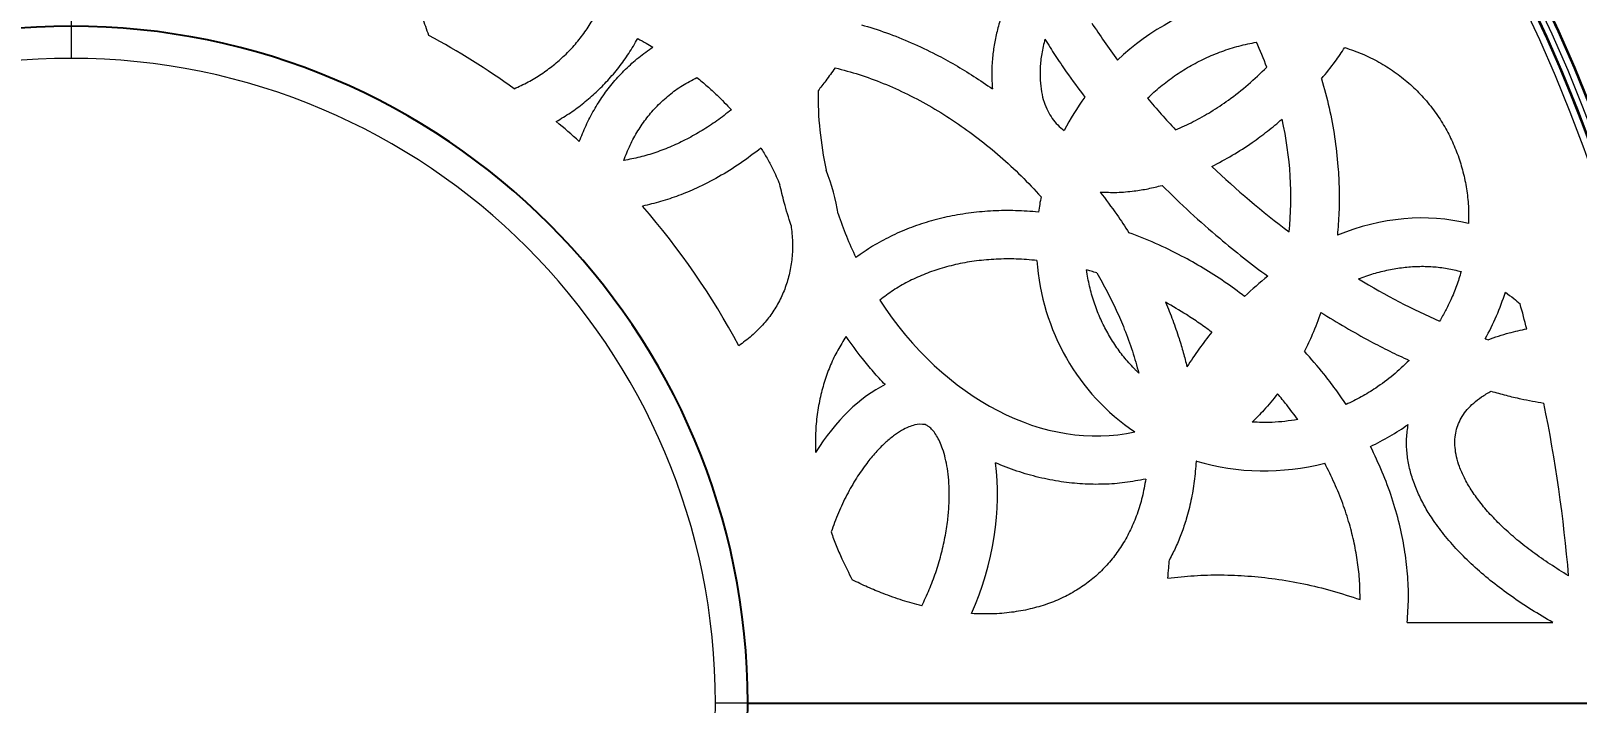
# Model space of a CAD drawing. Header units: millimetres. Extents: x -2045 to 3895, y -2116 to 2084.
# Drawn here: x 64 to 1024, y 182 to 599 of the extents above; entities that cross this region are included whole.
import ezdxf

# ---------------------------------------------------------------- set-up
doc = ezdxf.new("R2010")
doc.units = ezdxf.units.MM
doc.header["$PDSIZE"] = -1
doc.layers.add('WYMIAR', color=96, linetype='Continuous')
doc.dimstyles.new('1-1', dxfattribs={"dimtxt": 30, "dimasz": 25, "dimexe": 6.25, "dimexo": 30, "dimgap": 20.625, "dimtad": 1, "dimdec": 1, "dimtxsty": 'Standard', "dimcen": 0, "dimclrd": 2, "dimclre": 2, "dimclrt": 2, "dimadec": 0, "dimazin": 0, "dimtfac": 1, "dimtdec": 1, "dimtmove": 0, "dimatfit": 3, "dimfxl": 0, "dimarcsym": 0})

# ---------------------------------------------------------------- blocks, each defined once
blk = doc.blocks.new('*D5')
at = {"layer": 'Defpoints', "color": 0}
for p in [(88.71, 1194.81), (88.71, -831.19), (1588.98, -831.19)]:
    blk.add_point(p, dxfattribs=at)
at = {"layer": 'WYMIAR', "color": 2, "lineweight": -2}
for p, q in [((118.71, 1194.81), (1595.23, 1194.81)), ((1588.98, 1169.81), (1588.98, -806.19)), ((118.71, -831.19), (1595.23, -831.19))]:
    blk.add_line(p, q, dxfattribs=at)
at = {"layer": 'WYMIAR', "color": 2}
for points in [[(1584.81, 1169.81), (1593.14, 1169.81), (1588.98, 1194.81)], [(1584.81, -806.19), (1593.14, -806.19), (1588.98, -831.19)]]:
    blk.add_solid(points, dxfattribs=at)
at = {"layer": 'WYMIAR', "color": 2, "insert": (1553.35, 181.81), "char_height": 30, "attachment_point": 5, "rotation": 90}
blk.add_mtext('2026', dxfattribs=at)

msp = doc.modelspace()

# ---------------------------------------------------------------- linework, layer by layer
at = {"color": 7, "linetype": 'Continuous', "lineweight": 15}
for p, q in [((88.71, 1181.81), (88.71, 581.81)), ((918.14, 231.81), (1008.57, 231.81)), ((1088.71, 181.81), (488.71, 181.81))]:
    msp.add_line(p, q, dxfattribs=at)
at = {"color": 7, "linetype": 'Continuous'}
msp.add_line((508.71, 181.81), (1101.71, 181.81), dxfattribs=at)
msp.add_line((508.71, 181.81), (1101.71, 181.81), dxfattribs=at)
for centre, radius, start, end in [((88.71, 181.81), 1013, 90, 180), ((89.51, 181.02), 1013.79, 90.04482, 179.95518), ((88.71, 181.81), 1013, 0, 90), ((87.92, 181.02), 1013.79, 0.04482, 89.95518), ((89.51, 181.02), 1005.79, 90.04482, 160.04886), ((87.92, 181.02), 1005.79, 0.04482, 70.04886), ((88.71, 181.81), 420, 90, 180), ((88.71, 181.81), 420, 0, 90), ((88.71, 181.81), 1013, 270, 0), ((88.71, 181.81), 420, 270, 0), ((87.92, 182.61), 1013.79, 270.04482, 359.95518)]:
    msp.add_arc(centre, radius, start, end, dxfattribs=at)
at = {"color": 7, "linetype": 'Continuous', "lineweight": 15}
for centre, radius, start, end in [((88.71, 181.81), 1013, 90, 180), ((88.71, 181.81), 1008.5, 90, 180), ((88.71, 181.81), 1013, 0, 90), ((88.71, 181.81), 1008.5, 0, 90), ((88.71, 181.81), 1005, 90, 180), ((88.71, 181.81), 1000, 90, 180), ((88.71, 181.81), 1005, 0, 90), ((88.71, 181.81), 1000, 0, 90), ((88.71, 181.81), 470, 54.19122, 61.80057), ((88.71, 181.81), 400, 90, 180), ((88.71, 181.81), 400, 0, 90), ((88.71, 181.81), 470, 47.84941, 50.14934), ((88.71, 181.81), 470, 28.14158, 41.00209), ((88.71, 181.81), 933, 14.41033, 15.39373), ((88.71, 181.81), 933, 4.85627, 11.50532), ((615.96, 337.87), 16.94, 80.45301, 102.16893), ((88.71, 181.81), 1005, 270, 0), ((88.71, 181.81), 1008.5, 270, 0), ((88.71, 181.81), 1013, 270, 0), ((88.71, 181.81), 1000, 270, 360), ((88.71, 181.81), 400, 270, 360)]:
    msp.add_arc(centre, radius, start, end, dxfattribs=at)
for centre, major_axis, ratio, start_param, end_param in [((837.13, 474.79), (-110.2, -106.16), 0.947335, 4.156784, 4.697451), ((901.27, 598.61), (203.61, -177.33), 0.489962, 4.174516, 4.287729), ((699.13, 527.44), (-64.81, 173.02), 0.761179, 4.709998, 4.801107), ((699.13, 527.44), (-64.81, 173.02), 0.761179, 1.100971, 1.376572), ((837.13, 474.79), (-110.2, -106.16), 0.947335, 4.898085, 5.058108), ((901.27, 598.61), (203.61, -177.33), 0.489962, 4.405249, 4.505019), ((699.13, 527.44), (-64.81, 173.02), 0.761179, 4.134086, 4.5278), ((384.11, 501.51), (173.05, -79.56), 0.724711, 0.456114, 0.638976), ((901.27, 598.61), (203.61, -177.33), 0.489962, 4.624465, 4.857939), ((837.13, 474.79), (-110.2, -106.16), 0.947335, 5.346587, 5.410739), ((699.13, 527.44), (-64.81, 173.02), 0.761179, 1.529384, 1.687555), ((901.05, 280.58), (63.56, 196.43), 0.757149, 0.05542, 0.567013), ((837.13, 474.79), (-110.2, -106.16), 0.947335, 5.612984, 6.482634), ((901.05, 280.58), (63.56, 196.43), 0.757149, 0.847749, 0.948765), ((901.27, 598.61), (203.61, -177.33), 0.489962, 5.055158, 5.283603), ((837.13, 474.79), (-110.2, -106.16), 0.947335, 1.881641, 2.08901), ((699.13, 527.44), (-64.81, 173.02), 0.761179, 1.853155, 3.031218), ((901.05, 280.58), (63.56, 196.43), 0.757149, 1.104041, 1.236561), ((901.27, 598.61), (203.61, -177.33), 0.489962, 5.415227, 5.423344), ((593.01, 275.56), (35.06, 107.53), 0.572575, 0.504408, 1.155714), ((837.13, 474.79), (-110.2, -106.16), 0.947335, 1.231865, 1.409934), ((593.01, 275.56), (35.06, 107.53), 0.572575, 4.53981, 5.426585), ((837.13, 474.79), (-110.2, -106.16), 0.947335, 0.49104, 1.032036)]:
    msp.add_ellipse(centre, major_axis=major_axis, ratio=ratio, start_param=start_param, end_param=end_param, dxfattribs=at)
for points, knots in [([(310.81, 596.03), (309.47, 599.7), (307.06, 606.33), (305.27, 613.14), (304.46, 616.18)], [0, 0, 0, 0, 0.554362, 1, 1, 1, 1]), ([(363.7, 562.97), (366.63, 564.34), (372.42, 567.05), (380.57, 571.98), (388.16, 577.49), (395.26, 583.69), (401.81, 590.6), (407.82, 598.18), (411.19, 603.68), (412.89, 606.43)], [0, 0, 0, 0, 0.145009, 0.287272, 0.427384, 0.56599, 0.710376, 0.854763, 1, 1, 1, 1]), ([(666.22, 608.44), (665.35, 605.53), (663.64, 599.79), (661.81, 591.1), (660.55, 582.04), (659.96, 572.64), (660.39, 566.13), (660.59, 562.93)], [0, 0, 0, 0, 0.197031, 0.389243, 0.57663, 0.791403, 1, 1, 1, 1]), ([(579.27, 602.73), (584.46, 601.15), (594.96, 597.94), (610.4, 591.7), (624.6, 584.95), (637.53, 577.87), (649.24, 570.76), (656.79, 565.55), (660.59, 562.93)], [0, 0, 0, 0, 0.179056, 0.361973, 0.548464, 0.697273, 0.847862, 1, 1, 1, 1]), ([(389.88, 542.64), (392.83, 544.43), (398.7, 547.98), (406.95, 554.13), (414.69, 560.8), (422, 568.16), (428.78, 576.2), (435.05, 584.88), (438.61, 591.06), (440.4, 594.16)], [0, 0, 0, 0, 0.14135, 0.281818, 0.421655, 0.561119, 0.707114, 0.853306, 1, 1, 1, 1]), ([(404.12, 530.26), (405.46, 533.62), (408.13, 540.29), (413.14, 549.79), (418.83, 558.75), (425.37, 567.24), (432.74, 575.18), (440.91, 582.54), (446.89, 586.77), (449.88, 588.88)], [0, 0, 0, 0, 0.143414, 0.285045, 0.425257, 0.564453, 0.709634, 0.854651, 1, 1, 1, 1]), ([(440.4, 594.16), (442.19, 593.2), (445.38, 591.49), (448.51, 589.68), (449.88, 588.88)], [0, 0, 0, 0, 0.5605709, 1, 1, 1, 1]), ([(693.19, 593.78), (692.48, 590.76), (691.11, 584.94), (690.17, 576.37), (690.11, 568.46), (690.92, 561.27), (692.51, 554.9), (694.76, 549.35), (697.62, 544.57), (701.04, 540.39), (703.79, 538.16), (705.16, 537.04)], [0, 0, 0, 0, 0.151189, 0.29113, 0.419524, 0.536489, 0.642837, 0.7385, 0.827819, 0.913796, 1, 1, 1, 1]), ([(693.19, 593.78), (695.32, 590.39), (699.62, 583.56), (707.78, 571.49), (714.07, 563.01), (717.94, 557.79)], [0, 0, 0, 0, 0.274923, 0.553937, 1, 1, 1, 1]), ([(756.89, 557.12), (759.56, 559.6), (764.9, 564.55), (773.65, 571.1), (782.84, 576.92), (792.61, 582.02), (802.9, 586.28), (813.6, 589.72), (820.92, 591.18), (824.57, 591.91)], [0, 0, 0, 0, 0.141444, 0.282687, 0.423592, 0.563951, 0.710278, 0.855654, 1, 1, 1, 1]), ([(864.99, 569.19), (867.84, 572.71), (872.91, 578.97), (877.41, 585.65), (879.38, 588.57)], [0, 0, 0, 0, 0.562896, 1, 1, 1, 1]), ([(879.38, 588.57), (883.02, 587.32), (890.27, 584.84), (900.56, 579.72), (910.24, 573.67), (919.19, 566.65), (927.33, 558.73), (934.6, 550), (940.75, 540.79), (945.81, 531.26), (949.83, 521.52), (952.94, 511.38), (955.08, 500.92), (956.31, 490.21), (956.29, 483), (956.27, 479.38)], [0, 0, 0, 0, 0.080326, 0.160086, 0.239416, 0.318448, 0.397352, 0.476281, 0.555406, 0.628245, 0.701483, 0.775214, 0.849512, 0.924429, 1, 1, 1, 1]), ([(562.96, 575.98), (561.04, 573.27), (557.63, 568.45), (553.97, 563.82), (552.36, 561.79)], [0, 0, 0, 0, 0.561599, 1, 1, 1, 1]), ([(562.96, 575.98), (567.94, 574.68), (578.09, 572.02), (593.11, 566.45), (608.18, 559.68), (623.15, 551.63), (637.79, 542.45), (651.97, 532.23), (665.58, 521.06), (678.66, 509.02), (686.75, 500.34), (690.81, 495.98)], [0, 0, 0, 0, 0.100885, 0.205523, 0.313593, 0.424692, 0.538371, 0.652049, 0.767232, 0.883396, 1, 1, 1, 1]), ([(774.33, 537.49), (778.02, 539.13), (785.55, 542.47), (796.49, 548.71), (807.93, 556.34), (819.63, 565.45), (827.19, 572.71), (830.98, 576.36)], [0, 0, 0, 0, 0.175237, 0.35765, 0.545575, 0.771696, 1, 1, 1, 1]), ([(431.76, 518.5), (433.02, 521.73), (435.51, 528.08), (440.38, 536.95), (445.98, 545.06), (452.45, 552.51), (459.83, 559.22), (468.08, 565.22), (474.12, 568.39), (477.17, 569.99)], [0, 0, 0, 0, 0.147481, 0.290295, 0.42963, 0.566782, 0.709711, 0.853561, 1, 1, 1, 1]), ([(477.17, 569.99), (479.31, 568.21), (483.58, 564.67), (490.81, 558.06), (495.64, 553), (498.57, 549.93)], [0, 0, 0, 0, 0.285178, 0.566572, 1, 1, 1, 1]), ([(864.99, 569.19), (866.63, 563.21), (869.92, 551.28), (873.24, 533.07), (875.22, 516.1), (875.98, 500.46), (875.92, 486.23), (875.16, 476.81), (874.78, 472.12)], [0, 0, 0, 0, 0.189396, 0.377945, 0.565244, 0.711333, 0.85629, 1, 1, 1, 1]), ([(498.57, 549.93), (495.59, 547.62), (489.71, 543.05), (480.47, 537.02), (471.11, 531.73), (461.51, 527.17), (451.71, 523.41), (441.77, 520.4), (435.07, 519.13), (431.76, 518.5)], [0, 0, 0, 0, 0.151438, 0.299164, 0.443096, 0.58321, 0.725999, 0.864833, 1, 1, 1, 1]), ([(796.84, 514.8), (801.11, 517.04), (809.73, 521.56), (821.17, 529.03), (831.48, 536.57), (837.48, 541.64), (840.49, 544.18)], [0, 0, 0, 0, 0.274132, 0.553622, 0.776014, 1, 1, 1, 1]), ([(516.92, 526.19), (512.66, 522.93), (504.23, 516.48), (490.8, 508.2), (477.99, 501.62), (465.92, 496.63), (454.76, 492.85), (447.18, 491.06), (443.42, 490.18)], [0, 0, 0, 0, 0.19452, 0.385345, 0.572488, 0.71704, 0.859495, 1, 1, 1, 1]), ([(516.92, 526.19), (518.2, 524.1), (520.74, 519.97), (524.77, 512.52), (527.16, 507), (528.61, 503.68)], [0, 0, 0, 0, 0.289833, 0.572161, 1, 1, 1, 1]), ([(535.6, 478.24), (534.13, 482.95), (531.5, 491.34), (529.49, 499.91), (528.61, 503.68)], [0, 0, 0, 0, 0.5605175, 1, 1, 1, 1]), ([(727.5, 498.91), (730.98, 498.78), (738.05, 498.5), (748, 499.4), (757.35, 500.89), (763.06, 502.3), (765.95, 503.01)], [0, 0, 0, 0, 0.268647, 0.545974, 0.770209, 1, 1, 1, 1]), ([(765.95, 503.01), (771.74, 497.37), (783.33, 486.08), (800.3, 471.24), (816.38, 458.06), (826.53, 450.44), (831.59, 446.64)], [0, 0, 0, 0, 0.279834, 0.560475, 0.780702, 1, 1, 1, 1]), ([(727.5, 498.91), (731.01, 494.31), (737.26, 486.1), (742.89, 477.46), (745.35, 473.68)], [0, 0, 0, 0, 0.56147, 1, 1, 1, 1]), ([(689.24, 486.49), (684.51, 486.85), (675.14, 487.55), (661.14, 487.34), (647.43, 486.17), (634.06, 483.96), (621.2, 480.76), (608.9, 476.58), (597.23, 471.46), (586.13, 465.46), (579.29, 460.68), (575.88, 458.3)], [0, 0, 0, 0, 0.1190121, 0.2360672, 0.3511841, 0.4644245, 0.5758924, 0.6837887, 0.7902929, 0.8956175, 1, 1, 1, 1]), ([(535.6, 478.24), (535.98, 474.79), (536.72, 468.05), (536.35, 458.09), (534.88, 448.63), (532.26, 439.69), (528.56, 431.3), (523.81, 423.46), (518, 416.18), (511.14, 409.37), (505.86, 405.48), (503.15, 403.49)], [0, 0, 0, 0, 0.120843, 0.235779, 0.346096, 0.453373, 0.559461, 0.664344, 0.771736, 0.883175, 1, 1, 1, 1]), ([(817.22, 434.15), (813.04, 437.24), (804.71, 443.4), (791.62, 451.73), (777.41, 459.74), (762.04, 467.25), (750.9, 471.54), (745.35, 473.68)], [0, 0, 0, 0, 0.189157, 0.37755, 0.564831, 0.783667, 1, 1, 1, 1]), ([(688.29, 456.44), (684.01, 456.8), (675.57, 457.51), (663.03, 457.38), (650.9, 456.36), (639.24, 454.38), (628.19, 451.51), (617.78, 447.81), (608.07, 443.3), (598.97, 438.07), (593.44, 433.92), (590.7, 431.86)], [0, 0, 0, 0, 0.124806, 0.24616, 0.364011, 0.478431, 0.589533, 0.695678, 0.799177, 0.900453, 1, 1, 1, 1]), ([(887.87, 445.05), (890.98, 446.18), (897.1, 448.4), (906.44, 450.73), (915.63, 452.25), (924.79, 452.93), (933.9, 452.74), (942.93, 451.72), (948.75, 450.3), (951.65, 449.59)], [0, 0, 0, 0, 0.15261, 0.300161, 0.443062, 0.58186, 0.723644, 0.862662, 1, 1, 1, 1]), ([(748.53, 389.44), (746.38, 391.79), (742.08, 396.49), (736.44, 404.25), (731.46, 412.46), (727.14, 421.26), (723.57, 430.6), (720.74, 440.44), (719.62, 447.19), (719.05, 450.58)], [0, 0, 0, 0, 0.138428, 0.277031, 0.416075, 0.55569, 0.702762, 0.850822, 1, 1, 1, 1]), ([(725.45, 448.71), (724.26, 449.08), (722.13, 449.72), (719.99, 450.32), (719.05, 450.58)], [0, 0, 0, 0, 0.561224, 1, 1, 1, 1]), ([(725.45, 448.71), (727.61, 444.9), (731.89, 437.34), (737.56, 425.71), (742.86, 413.37), (747.65, 400.34), (750.22, 391.06), (751.49, 386.48)], [0, 0, 0, 0, 0.194152, 0.385354, 0.573162, 0.789552, 1, 1, 1, 1]), ([(951.65, 449.59), (950.73, 446.61), (948.89, 440.62), (945.53, 432.55), (942, 425.25), (939.51, 420.96), (938.26, 418.81)], [0, 0, 0, 0, 0.278072, 0.5578, 0.778559, 1, 1, 1, 1]), ([(979.08, 436.68), (980.84, 435.42), (983.99, 433.15), (986.93, 430.61), (988.24, 429.48)], [0, 0, 0, 0, 0.555905, 1, 1, 1, 1]), ([(796.83, 411.95), (794.24, 413.84), (789.07, 417.62), (779.56, 423.91), (772.46, 427.99), (768.14, 430.48)], [0, 0, 0, 0, 0.281581, 0.562115, 1, 1, 1, 1]), ([(768.14, 430.48), (769.65, 426.77), (772.67, 419.4), (776.25, 408.97), (779.17, 399.34), (780.66, 393.43), (781.4, 390.48)], [0, 0, 0, 0, 0.284901, 0.566115, 0.784325, 1, 1, 1, 1]), ([(864.51, 424.21), (862.84, 419.6), (859.86, 411.4), (856.03, 403.56), (854.35, 400.13)], [0, 0, 0, 0, 0.562398, 1, 1, 1, 1]), ([(864.51, 424.21), (869.58, 421.09), (879.65, 414.9), (893.95, 406.97), (907.15, 400.13), (915.29, 396.31), (919.33, 394.41)], [0, 0, 0, 0, 0.286027, 0.567676, 0.785511, 1, 1, 1, 1]), ([(968.3, 407.3), (970.44, 408.07), (974.75, 409.63), (982.76, 411.97), (988.69, 413.23), (992.36, 414.01)], [0, 0, 0, 0, 0.2723352, 0.5504725, 1, 1, 1, 1]), ([(569.76, 409.23), (567.98, 406.43), (564.39, 400.79), (560.03, 391.66), (556.42, 382.03), (553.61, 371.71), (551.67, 360.73), (550.62, 349.15), (550.74, 341.29), (550.8, 337.3)], [0, 0, 0, 0, 0.131516, 0.264791, 0.400493, 0.539252, 0.688416, 0.841894, 1, 1, 1, 1]), ([(593.94, 379.41), (591.53, 382.02), (586.68, 387.27), (578.48, 397.12), (573.07, 404.63), (569.76, 409.23)], [0, 0, 0, 0, 0.277949, 0.557587, 1, 1, 1, 1]), ([(880.19, 367.07), (877.99, 370.29), (873.59, 376.74), (865.11, 387.88), (858.44, 395.48), (854.35, 400.13)], [0, 0, 0, 0, 0.278088, 0.557824, 1, 1, 1, 1]), ([(919.33, 394.41), (916.08, 391.3), (909.59, 385.08), (899.48, 377.69), (889.67, 371.63), (883.34, 368.59), (880.19, 367.07)], [0, 0, 0, 0, 0.280892, 0.561364, 0.7811, 1, 1, 1, 1]), ([(751.49, 386.48), (750.93, 387.03), (749.93, 388), (748.96, 389), (748.53, 389.44)], [0, 0, 0, 0, 0.560025, 1, 1, 1, 1]), ([(1018.36, 260.8), (1014.49, 263.16), (1006.89, 267.79), (996.19, 275.28), (986.38, 282.95), (977.56, 290.76), (969.84, 298.58), (963.26, 306.31), (957.86, 313.88), (953.6, 321.24), (950.58, 328.12), (948.68, 334.45), (947.74, 340.19), (947.66, 345.57), (948.39, 350.6), (949.9, 355.35), (952.22, 359.84), (955.39, 364.13), (959.45, 368.19), (964.42, 372.04), (968.22, 374.19), (970.21, 375.32)], [0, 0, 0, 0, 0.0884793, 0.1734946, 0.2545443, 0.3311808, 0.4030091, 0.4685714, 0.528973, 0.5841171, 0.6340514, 0.6751657, 0.7126281, 0.7471248, 0.7796456, 0.8114061, 0.8437334, 0.8778816, 0.9148652, 0.9554164, 1, 1, 1, 1]), ([(970.21, 375.32), (973.3, 374.46), (979.43, 372.75), (990.33, 370.16), (998.2, 368.76), (1002.97, 367.91)], [0, 0, 0, 0, 0.286378, 0.567786, 1, 1, 1, 1]), ([(837.68, 373.68), (834.9, 370.23), (829.94, 364.08), (824.31, 358.54), (821.84, 356.11)], [0, 0, 0, 0, 0.561462, 1, 1, 1, 1]), ([(850.17, 357.75), (847.93, 360.79), (843.93, 366.22), (839.6, 371.4), (837.68, 373.68)], [0, 0, 0, 0, 0.558341, 1, 1, 1, 1]), ([(850.17, 357.75), (847.53, 357.34), (842.25, 356.52), (832.79, 355.78), (825.98, 355.99), (821.84, 356.11)], [0, 0, 0, 0, 0.282237, 0.562786, 1, 1, 1, 1]), ([(612.39, 354.43), (611.15, 354.04), (608.32, 353.16), (603.9, 350.82), (598.88, 347.45), (593.49, 342.88), (587.92, 337.2), (581.99, 329.99), (575.94, 321.23), (570.08, 310.94), (564.78, 299.8), (561.94, 291.94), (560.5, 287.97)], [0, 0, 0, 0, 0.044639, 0.102001, 0.171819, 0.253235, 0.345113, 0.446105, 0.574887, 0.711824, 0.854418, 1, 1, 1, 1]), ([(629.73, 339.5), (629.16, 341.02), (628.11, 343.81), (626.1, 347.6), (624.05, 350.59), (622.02, 352.69), (620.31, 353.96), (619.23, 354.39), (618.77, 354.57)], [0, 0, 0, 0, 0.253391, 0.466281, 0.670355, 0.8185, 0.921844, 1, 1, 1, 1]), ([(1008.57, 231.81), (1004.11, 234.41), (995.32, 239.53), (982.83, 247.91), (971.15, 256.64), (960.39, 265.74), (950.63, 275.16), (941.93, 284.89), (934.88, 294.24), (929.33, 303.1), (925.07, 311.36), (921.68, 319.81), (919.23, 328.44), (917.85, 337.2), (917.52, 346.03), (918.34, 351.83), (918.75, 354.73)], [0, 0, 0, 0, 0.095753, 0.188967, 0.279307, 0.366522, 0.450491, 0.531182, 0.608745, 0.667694, 0.725116, 0.781308, 0.836596, 0.89129, 0.945698, 1, 1, 1, 1]), ([(616.76, 242.14), (618.36, 245.49), (621.57, 252.24), (625.51, 262.79), (628.79, 273.58), (631.29, 284.45), (632.89, 294.61), (633.73, 303.89), (633.95, 312.2), (633.63, 320), (632.79, 327.17), (631.56, 333.64), (630.32, 337.62), (629.73, 339.5)], [0, 0, 0, 0, 0.110637, 0.223119, 0.335846, 0.447321, 0.555901, 0.642666, 0.725531, 0.803928, 0.875577, 0.941042, 1, 1, 1, 1]), ([(918.14, 231.81), (918.48, 236.79), (919.18, 246.84), (918.51, 262.09), (916.64, 277.52), (913.41, 293.27), (908.79, 309.25), (902.84, 325.37), (897.85, 335.78), (895.34, 341.03)], [0, 0, 0, 0, 0.132385, 0.267188, 0.404515, 0.544405, 0.693666, 0.845592, 1, 1, 1, 1]), ([(755.82, 320.82), (751.52, 320), (742.9, 318.34), (729.73, 317.41), (716.48, 317.6), (703.01, 319.01), (689.41, 321.68), (675.75, 325.54), (666.93, 329.06), (662.5, 330.83)], [0, 0, 0, 0, 0.137645, 0.275773, 0.414496, 0.554076, 0.701369, 0.849969, 1, 1, 1, 1]), ([(787.09, 331.8), (786.77, 327.68), (786.13, 319.53), (784.04, 307.55), (781.32, 296.79), (778.11, 287.24), (774.67, 278.79), (771.9, 273.43), (770.52, 270.76)], [0, 0, 0, 0, 0.194222, 0.384604, 0.57143, 0.715974, 0.858755, 1, 1, 1, 1]), ([(787.37, 331.94), (787.32, 331.91), (787.22, 331.87), (787.13, 331.82), (787.09, 331.8)], [0, 0, 0, 0, 0.560089, 1, 1, 1, 1]), ([(888.88, 246.05), (888.84, 249.85), (888.76, 257.57), (887.48, 269.25), (885.36, 281.12), (882.28, 293.32), (878.18, 305.75), (873.1, 318.38), (868.99, 326.57), (866.91, 330.71)], [0, 0, 0, 0, 0.12913, 0.261929, 0.398394, 0.538439, 0.688853, 0.842802, 1, 1, 1, 1]), ([(755.82, 320.82), (755.15, 317.06), (753.83, 309.7), (750.61, 299.16), (746.55, 289.36), (741.62, 280.33), (735.88, 272.1), (729.34, 264.68), (722.04, 258.09), (713.84, 252.24), (704.74, 247.2), (694.69, 243.07), (683.89, 239.95), (672.37, 237.91), (660.19, 236.9), (651.89, 237.18), (647.64, 237.32)], [0, 0, 0, 0, 0.075371, 0.147729, 0.217398, 0.284843, 0.35062, 0.415387, 0.479853, 0.544752, 0.613964, 0.685157, 0.758945, 0.835806, 0.916095, 1, 1, 1, 1]), ([(560.5, 287.97), (561.52, 285.17), (563.58, 279.52), (567.85, 269.54), (571.44, 262.53), (573.65, 258.23)], [0, 0, 0, 0, 0.274935, 0.553945, 1, 1, 1, 1]), ([(769.62, 259.22), (769.75, 261.37), (769.98, 265.22), (770.35, 269.06), (770.52, 270.76)], [0, 0, 0, 0, 0.558599, 1, 1, 1, 1]), ([(769.62, 259.22), (775.04, 259.85), (785.95, 261.12), (802.55, 261.51), (819.33, 260.84), (836.5, 258.99), (853.94, 255.92), (871.58, 251.7), (883.1, 247.94), (888.88, 246.05)], [0, 0, 0, 0, 0.135117, 0.272096, 0.410827, 0.551149, 0.699636, 0.849361, 1, 1, 1, 1]), ([(616.76, 242.14), (612.76, 243.22), (604.62, 245.42), (593.45, 249.43), (583.07, 253.7), (576.81, 256.71), (573.65, 258.23)], [0, 0, 0, 0, 0.269978, 0.548036, 0.771843, 1, 1, 1, 1])]:
    msp.add_open_spline(points, degree=3, knots=knots, dxfattribs=at)

# ---------------------------------------------------------------- dimensions: what is measured, and where the dimension line sits
at = {"layer": 'WYMIAR'}
dim = msp.add_linear_dim(base=(1588.98, -831.19), p1=(88.71, 1194.81), p2=(88.71, -831.19), angle=90, dimstyle='1-1', dxfattribs=at)
dim.commit()
dim.dimension.update_dxf_attribs({"geometry": '*D5', "text_midpoint": (1553.35, 181.81)})

doc.saveas('drawing.dxf')
